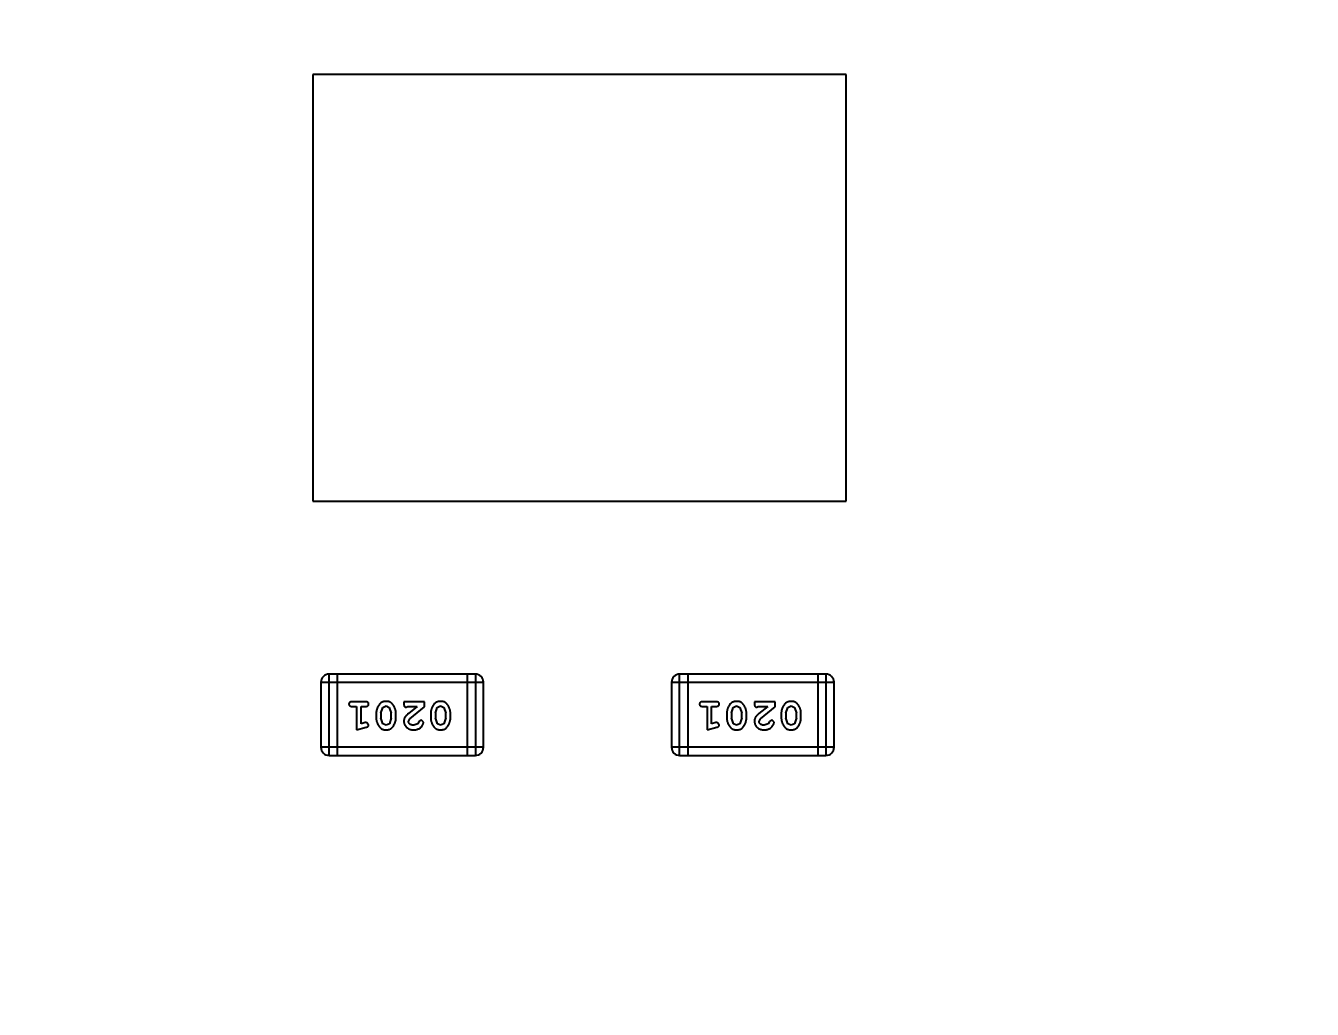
# Model space of a CAD drawing. Header units: inches. Extents: x 246 to 500, y -220 to -17.
# Drawn here: x 465.963 to 470.789, y -102.513 to -98.826 of the extents above; entities that cross this region are included whole.
import ezdxf

# ---------------------------------------------------------------- set-up
doc = ezdxf.new("R2010")
doc.units = ezdxf.units.IN
doc.header["$LTSCALE"] = 1.21
doc.header["$MEASUREMENT"] = 0
doc.header["$PDMODE"] = 3
doc.header["$PDSIZE"] = 0.3125
doc.layers.get('0').update_dxf_attribs({"linetype": 'CONTINUOUS'})
doc.layers.get('Defpoints').update_dxf_attribs({"linetype": 'CONTINUOUS'})
doc.layers.add('DIM', color=3, linetype='CONTINUOUS')
doc.styles.get("Standard").update_dxf_attribs({"font": 'txt', "width": 0.8})
doc.dimstyles.get("Standard").update_dxf_attribs({"dimtxt": 0.15625, "dimasz": 0.1875, "dimexe": 0.125, "dimexo": 0.0625, "dimgap": 0.09, "dimtad": 0, "dimtih": 1, "dimtoh": 1, "dimzin": 4, "dimdsep": 46, "dimtxsty": 'Standard', "dimblk": '_FILLED', "dimblk1": '_FILLED', "dimblk2": '_FILLED', "dimcen": 0.09, "dimazin": 1, "dimtp": 0.01, "dimtm": 0.01, "dimtfac": 1, "dimtofl": 0, "dimtmove": 0, "dimatfit": 3, "dimldrblk": '_FILLED', "dimfxl": 1, "dimtolj": 1, "dimtzin": 4, "dimarcsym": 0})

# ---------------------------------------------------------------- blocks, each defined once
blk = doc.blocks.new('_FILLED')
at = {"color": 0, "linetype": 'ByBlock'}
blk.add_solid([(0, 0), (-1, 0.1667), (-1, -0.1667)], dxfattribs=at)
blk = doc.blocks.new('*D60')
at = {"layer": 'Defpoints', "color": 0}
for p in [(481.9401, -91.8581), (457.6897, -127.8567), (492.1011, -127.8567)]:
    blk.add_point(p, dxfattribs=at)
at = {"layer": 'DIM', "color": 0, "lineweight": -2}
for p, q in [((482.0026, -91.8581), (492.2261, -91.8581)), ((492.1011, -93.8581), (492.1011, -106.8341)), ((492.1011, -125.8567), (492.1011, -112.8807)), ((457.7522, -127.8567), (492.2261, -127.8567))]:
    blk.add_line(p, q, dxfattribs=at)
at = {"layer": 'DIM', "color": 0, "lineweight": -2, "xscale": 2, "yscale": 2, "zscale": 2}
for p, rotation in [((492.1011, -91.8581), 90), ((492.1011, -127.8567), 270)]:
    blk.add_blockref('_FILLED', p, dxfattribs=dict(at, rotation=rotation))
at = {"layer": 'DIM', "color": 0, "insert": (492.1011, -109.8574), "char_height": 2, "attachment_point": 5, "rotation": 90}
blk.add_mtext('\\A1;36.00', dxfattribs=at)

msp = doc.modelspace()

# ---------------------------------------------------------------- linework, layer by layer
at = {"color": 7, "linetype": 'Continuous'}
for p, q in [((467.0401, -99.0087), (467.0401, -100.6087)), ((469.0401, -99.0087), (467.0401, -99.0087)), ((469.0401, -100.6087), (469.0401, -99.0087)), ((467.0401, -100.6087), (469.0401, -100.6087)), ((467.0703, -101.2871), (467.0703, -101.5309)), ((467.0703, -101.2871), (467.6799, -101.2871)), ((467.1008, -101.5614), (467.1008, -101.2566)), ((467.6494, -101.2566), (467.1008, -101.2566)), ((467.1313, -101.2566), (467.1313, -101.5614)), ((467.6189, -101.2566), (467.6189, -101.5614)), ((467.6494, -101.2566), (467.6494, -101.5614)), ((467.6799, -101.5309), (467.6799, -101.2871)), ((468.3853, -101.2871), (468.3853, -101.5309)), ((468.3853, -101.2871), (468.9949, -101.2871)), ((468.4158, -101.5614), (468.4158, -101.2566)), ((468.9644, -101.2566), (468.4158, -101.2566)), ((468.4463, -101.2566), (468.4463, -101.5614)), ((468.9339, -101.2566), (468.9339, -101.5614)), ((468.9644, -101.2566), (468.9644, -101.5614)), ((468.9949, -101.5309), (468.9949, -101.2871)), ((467.2382, -101.3602), (467.1863, -101.3602)), ((467.1863, -101.3775), (467.2036, -101.3775)), ((467.2036, -101.3775), (467.2036, -101.4656)), ((467.2209, -101.4425), (467.2209, -101.3775)), ((467.2209, -101.3775), (467.2382, -101.3775)), ((467.2949, -101.4035), (467.3021, -101.3818)), ((467.3021, -101.3818), (467.3144, -101.376)), ((467.3144, -101.376), (467.3266, -101.3812)), ((467.3266, -101.3812), (467.3342, -101.4035)), ((467.3814, -101.3602), (467.3814, -101.3681)), ((467.4585, -101.3602), (467.3814, -101.3602)), ((467.39, -101.3807), (467.3956, -101.3775)), ((467.3956, -101.3775), (467.4317, -101.3775)), ((467.4317, -101.3775), (467.3982, -101.4046)), ((467.4035, -101.4241), (467.4585, -101.3791)), ((467.4585, -101.3791), (467.4585, -101.3602)), ((467.4994, -101.4035), (467.5066, -101.3818)), ((467.5066, -101.3818), (467.5189, -101.376)), ((467.5189, -101.376), (467.5311, -101.3812)), ((467.5311, -101.3812), (467.5387, -101.4035)), ((468.5532, -101.3602), (468.5013, -101.3602)), ((468.5013, -101.3775), (468.5186, -101.3775)), ((468.5186, -101.3775), (468.5186, -101.4656)), ((468.5359, -101.4425), (468.5359, -101.3775)), ((468.5359, -101.3775), (468.5532, -101.3775)), ((468.6099, -101.4035), (468.6171, -101.3818)), ((468.6171, -101.3818), (468.6294, -101.376)), ((468.6294, -101.376), (468.6416, -101.3812)), ((468.6416, -101.3812), (468.6492, -101.4035)), ((468.6964, -101.3602), (468.6964, -101.3681)), ((468.7735, -101.3602), (468.6964, -101.3602)), ((468.705, -101.3807), (468.7106, -101.3775)), ((468.7106, -101.3775), (468.7467, -101.3775)), ((468.7467, -101.3775), (468.7132, -101.4046)), ((468.7185, -101.4241), (468.7735, -101.3791)), ((468.7735, -101.3791), (468.7735, -101.3602)), ((468.8144, -101.4035), (468.8216, -101.3818)), ((468.8216, -101.3818), (468.8339, -101.376)), ((468.8339, -101.376), (468.8461, -101.3812)), ((468.8461, -101.3812), (468.8537, -101.4035)), ((467.2359, -101.4383), (467.2209, -101.4425)), ((467.2414, -101.4373), (467.2359, -101.4383)), ((467.2492, -101.4466), (467.2414, -101.4373)), ((467.2776, -101.4033), (467.2776, -101.421)), ((467.2949, -101.4035), (467.2949, -101.4207)), ((467.3024, -101.443), (467.2949, -101.4207)), ((467.3146, -101.4483), (467.3024, -101.443)), ((467.3269, -101.4425), (467.3146, -101.4483)), ((467.3342, -101.4207), (467.3269, -101.4425)), ((467.3342, -101.4207), (467.3342, -101.4035)), ((467.3515, -101.421), (467.3515, -101.4033)), ((467.3987, -101.4338), (467.4035, -101.4241)), ((467.4331, -101.4429), (467.4182, -101.4483)), ((467.438, -101.4344), (467.4331, -101.4429)), ((467.4465, -101.4279), (467.438, -101.4344)), ((467.4553, -101.4363), (467.4465, -101.4279)), ((467.4821, -101.4033), (467.4821, -101.421)), ((467.4994, -101.4035), (467.4994, -101.4207)), ((467.507, -101.443), (467.4994, -101.4207)), ((467.5191, -101.4483), (467.507, -101.443)), ((467.5315, -101.4425), (467.5191, -101.4483)), ((467.5387, -101.4207), (467.5315, -101.4425)), ((467.5387, -101.4207), (467.5387, -101.4035)), ((467.556, -101.421), (467.556, -101.4033)), ((468.551, -101.4383), (468.5359, -101.4425)), ((468.5564, -101.4373), (468.551, -101.4383)), ((468.5643, -101.4466), (468.5564, -101.4373)), ((468.5926, -101.4033), (468.5926, -101.421)), ((468.6099, -101.4035), (468.6099, -101.4207)), ((468.6174, -101.443), (468.6099, -101.4207)), ((468.6296, -101.4483), (468.6174, -101.443)), ((468.6419, -101.4425), (468.6296, -101.4483)), ((468.6492, -101.4207), (468.6419, -101.4425)), ((468.6492, -101.4207), (468.6492, -101.4035)), ((468.6665, -101.421), (468.6665, -101.4033)), ((468.7137, -101.4338), (468.7185, -101.4241)), ((468.7481, -101.4429), (468.7332, -101.4483)), ((468.753, -101.4344), (468.7481, -101.4429)), ((468.7615, -101.4279), (468.753, -101.4344)), ((468.7703, -101.4363), (468.7615, -101.4279)), ((468.7971, -101.4033), (468.7971, -101.421)), ((468.8144, -101.4035), (468.8144, -101.4207)), ((468.822, -101.443), (468.8144, -101.4207)), ((468.8341, -101.4483), (468.822, -101.443)), ((468.8465, -101.4425), (468.8341, -101.4483)), ((468.8537, -101.4207), (468.8465, -101.4425)), ((468.8537, -101.4207), (468.8537, -101.4035)), ((468.871, -101.421), (468.871, -101.4033)), ((467.2036, -101.4656), (467.2402, -101.4557)), ((468.5186, -101.4656), (468.5552, -101.4557)), ((467.6799, -101.5309), (467.0703, -101.5309)), ((468.9949, -101.5309), (468.3853, -101.5309)), ((467.1008, -101.5614), (467.6494, -101.5614)), ((468.4158, -101.5614), (468.9644, -101.5614))]:
    msp.add_line(p, q, dxfattribs=at)
for centre, start, end in [((467.1008, -101.2871), 89.9999, 179.9999), ((467.6494, -101.2871), 359.9999, 89.9999), ((468.4158, -101.2871), 89.9999, 179.9999), ((468.9644, -101.2871), 359.9999, 89.9999), ((467.1008, -101.5309), 179.9999, 269.9999), ((467.6494, -101.5309), 269.9999, 359.9999), ((468.4158, -101.5309), 179.9999, 269.9999), ((468.9644, -101.5309), 269.9999, 359.9999)]:
    msp.add_arc(centre, 0.0305, start, end, dxfattribs=at)
for points, knots in [([(467.1863, -101.3602), (467.1854, -101.3602), (467.1837, -101.3603), (467.1814, -101.3608), (467.1795, -101.3615), (467.1779, -101.3626), (467.1767, -101.3639), (467.1759, -101.3654), (467.1754, -101.3671), (467.1753, -101.3683), (467.1753, -101.3689)], [0, 0, 0, 0, 0.169012, 0.317488, 0.445429, 0.560977, 0.67065, 0.776666, 0.88492, 1, 1, 1, 1]), ([(467.1753, -101.3689), (467.1753, -101.3695), (467.1754, -101.3707), (467.1759, -101.3723), (467.1768, -101.3738), (467.1779, -101.3752), (467.1795, -101.3763), (467.1814, -101.377), (467.1837, -101.3775), (467.1854, -101.3775), (467.1863, -101.3775)], [0, 0, 0, 0, 0.11517, 0.223509, 0.328254, 0.438012, 0.553651, 0.682263, 0.830856, 1, 1, 1, 1]), ([(467.2492, -101.3689), (467.2492, -101.3683), (467.2492, -101.3671), (467.2486, -101.3654), (467.2478, -101.3639), (467.2467, -101.3625), (467.2451, -101.3615), (467.2431, -101.3608), (467.2408, -101.3603), (467.2391, -101.3602), (467.2382, -101.3602)], [0, 0, 0, 0, 0.115051, 0.223278, 0.329269, 0.437893, 0.554681, 0.682591, 0.83103, 1, 1, 1, 1]), ([(467.2382, -101.3775), (467.2391, -101.3775), (467.2408, -101.3775), (467.2431, -101.377), (467.2451, -101.3762), (467.2467, -101.3752), (467.2478, -101.3738), (467.2487, -101.3723), (467.2492, -101.3707), (467.2492, -101.3695), (467.2492, -101.3689)], [0, 0, 0, 0, 0.169102, 0.317658, 0.446239, 0.563118, 0.671828, 0.776546, 0.884858, 1, 1, 1, 1]), ([(467.3145, -101.3586), (467.313, -101.3587), (467.3102, -101.3588), (467.3061, -101.3595), (467.3023, -101.3606), (467.2987, -101.3622), (467.2954, -101.3642), (467.2923, -101.3667), (467.2895, -101.3697), (467.2871, -101.3731), (467.2849, -101.3767), (467.2829, -101.3803), (467.2813, -101.3841), (467.2799, -101.3878), (467.2789, -101.3916), (467.2781, -101.3955), (467.2777, -101.3994), (467.2776, -101.402), (467.2776, -101.4033)], [0, 0, 0, 0, 0.067217, 0.131051, 0.19272, 0.252824, 0.312745, 0.373449, 0.436041, 0.501494, 0.567761, 0.632087, 0.695096, 0.757109, 0.817993, 0.878657, 0.939311, 1, 1, 1, 1]), ([(467.3515, -101.4033), (467.3515, -101.4022), (467.3514, -101.4001), (467.3511, -101.3969), (467.3507, -101.3938), (467.35, -101.3907), (467.3491, -101.3876), (467.3479, -101.3846), (467.3467, -101.3817), (467.3452, -101.3788), (467.3436, -101.376), (467.342, -101.3735), (467.3404, -101.3712), (467.3387, -101.3691), (467.337, -101.3672), (467.3353, -101.3656), (467.3336, -101.3641), (467.3312, -101.3625), (467.3281, -101.3609), (467.3239, -101.3596), (467.3193, -101.3588), (467.3161, -101.3587), (467.3145, -101.3586)], [0, 0, 0, 0, 0.049886, 0.09882, 0.148132, 0.19689, 0.246038, 0.295176, 0.345305, 0.395692, 0.445312, 0.491875, 0.535813, 0.577009, 0.616081, 0.652689, 0.687585, 0.720206, 0.785062, 0.85223, 0.923759, 1, 1, 1, 1]), ([(467.3814, -101.3681), (467.3814, -101.3692), (467.3815, -101.3711), (467.3819, -101.3738), (467.3826, -101.3761), (467.3836, -101.3778), (467.3849, -101.3791), (467.3865, -101.38), (467.3882, -101.3806), (467.3894, -101.3806), (467.39, -101.3807)], [0, 0, 0, 0, 0.1844, 0.34094, 0.473574, 0.586824, 0.690029, 0.789175, 0.890445, 1, 1, 1, 1]), ([(467.519, -101.3586), (467.5175, -101.3587), (467.5147, -101.3588), (467.5106, -101.3595), (467.5068, -101.3606), (467.5032, -101.3622), (467.4999, -101.3642), (467.4968, -101.3667), (467.494, -101.3697), (467.4916, -101.3731), (467.4894, -101.3767), (467.4874, -101.3803), (467.4858, -101.3841), (467.4844, -101.3878), (467.4834, -101.3916), (467.4826, -101.3955), (467.4822, -101.3994), (467.4821, -101.402), (467.4821, -101.4033)], [0, 0, 0, 0, 0.067217, 0.131051, 0.19272, 0.252824, 0.312745, 0.373449, 0.436041, 0.501494, 0.567761, 0.632087, 0.695096, 0.757109, 0.817993, 0.878657, 0.939311, 1, 1, 1, 1]), ([(467.556, -101.4033), (467.556, -101.4022), (467.556, -101.4001), (467.5556, -101.3969), (467.5552, -101.3938), (467.5545, -101.3907), (467.5536, -101.3876), (467.5525, -101.3846), (467.5512, -101.3817), (467.5497, -101.3788), (467.5482, -101.376), (467.5465, -101.3735), (467.5449, -101.3712), (467.5432, -101.3691), (467.5415, -101.3672), (467.5398, -101.3656), (467.5381, -101.3641), (467.5357, -101.3625), (467.5326, -101.3609), (467.5284, -101.3596), (467.5238, -101.3588), (467.5206, -101.3587), (467.519, -101.3586)], [0, 0, 0, 0, 0.049886, 0.09882, 0.148132, 0.19689, 0.246038, 0.295176, 0.345305, 0.395692, 0.445312, 0.491875, 0.535813, 0.577009, 0.616081, 0.652689, 0.687585, 0.720206, 0.785062, 0.85223, 0.923759, 1, 1, 1, 1]), ([(468.5013, -101.3602), (468.5004, -101.3602), (468.4987, -101.3603), (468.4964, -101.3608), (468.4945, -101.3615), (468.4929, -101.3626), (468.4917, -101.3639), (468.4909, -101.3654), (468.4904, -101.3671), (468.4903, -101.3683), (468.4903, -101.3689)], [0, 0, 0, 0, 0.169012, 0.317488, 0.445429, 0.560977, 0.67065, 0.776666, 0.88492, 1, 1, 1, 1]), ([(468.4903, -101.3689), (468.4903, -101.3695), (468.4904, -101.3707), (468.4909, -101.3723), (468.4918, -101.3738), (468.4929, -101.3752), (468.4945, -101.3763), (468.4964, -101.377), (468.4987, -101.3775), (468.5004, -101.3775), (468.5013, -101.3775)], [0, 0, 0, 0, 0.11517, 0.223509, 0.328254, 0.438012, 0.553651, 0.682263, 0.830856, 1, 1, 1, 1]), ([(468.5643, -101.3689), (468.5642, -101.3683), (468.5642, -101.3671), (468.5636, -101.3654), (468.5628, -101.3639), (468.5617, -101.3625), (468.5601, -101.3615), (468.5581, -101.3608), (468.5558, -101.3603), (468.5541, -101.3602), (468.5532, -101.3602)], [0, 0, 0, 0, 0.115051, 0.223278, 0.329269, 0.437893, 0.554681, 0.682591, 0.83103, 1, 1, 1, 1]), ([(468.5532, -101.3775), (468.5541, -101.3775), (468.5558, -101.3775), (468.5581, -101.377), (468.5601, -101.3762), (468.5617, -101.3752), (468.5628, -101.3738), (468.5637, -101.3724), (468.5642, -101.3707), (468.5642, -101.3695), (468.5643, -101.3689)], [0, 0, 0, 0, 0.169102, 0.317658, 0.446239, 0.563118, 0.671828, 0.776546, 0.884858, 1, 1, 1, 1]), ([(468.6295, -101.3587), (468.628, -101.3587), (468.6252, -101.3588), (468.6211, -101.3595), (468.6173, -101.3606), (468.6137, -101.3622), (468.6104, -101.3642), (468.6073, -101.3667), (468.6045, -101.3697), (468.6021, -101.3731), (468.5999, -101.3767), (468.5979, -101.3803), (468.5963, -101.3841), (468.5949, -101.3878), (468.5939, -101.3916), (468.5931, -101.3955), (468.5927, -101.3994), (468.5926, -101.402), (468.5926, -101.4033)], [0, 0, 0, 0, 0.067217, 0.131051, 0.19272, 0.252824, 0.312745, 0.373449, 0.436041, 0.501494, 0.567761, 0.632087, 0.695096, 0.757109, 0.817993, 0.878657, 0.939311, 1, 1, 1, 1]), ([(468.6665, -101.4033), (468.6665, -101.4022), (468.6665, -101.4001), (468.6661, -101.3969), (468.6657, -101.3938), (468.665, -101.3907), (468.6641, -101.3876), (468.663, -101.3846), (468.6617, -101.3817), (468.6602, -101.3788), (468.6586, -101.376), (468.657, -101.3735), (468.6554, -101.3712), (468.6537, -101.3691), (468.652, -101.3672), (468.6503, -101.3656), (468.6486, -101.3641), (468.6462, -101.3625), (468.6431, -101.3609), (468.6389, -101.3596), (468.6343, -101.3588), (468.6311, -101.3587), (468.6295, -101.3587)], [0, 0, 0, 0, 0.049886, 0.09882, 0.148132, 0.19689, 0.246038, 0.295176, 0.345305, 0.395692, 0.445312, 0.491875, 0.535813, 0.577009, 0.616081, 0.652689, 0.687585, 0.720206, 0.785062, 0.85223, 0.923759, 1, 1, 1, 1]), ([(468.6964, -101.3681), (468.6964, -101.3692), (468.6965, -101.3711), (468.6969, -101.3738), (468.6976, -101.3761), (468.6986, -101.3778), (468.6999, -101.3791), (468.7015, -101.38), (468.7032, -101.3806), (468.7044, -101.3806), (468.705, -101.3807)], [0, 0, 0, 0, 0.1844, 0.34094, 0.473574, 0.586824, 0.690029, 0.789175, 0.890445, 1, 1, 1, 1]), ([(468.834, -101.3587), (468.8325, -101.3587), (468.8297, -101.3588), (468.8256, -101.3595), (468.8218, -101.3606), (468.8182, -101.3622), (468.8149, -101.3642), (468.8118, -101.3667), (468.809, -101.3697), (468.8066, -101.3731), (468.8044, -101.3767), (468.8024, -101.3803), (468.8008, -101.3841), (468.7994, -101.3878), (468.7984, -101.3916), (468.7976, -101.3955), (468.7972, -101.3994), (468.7971, -101.402), (468.7971, -101.4033)], [0, 0, 0, 0, 0.067217, 0.131051, 0.19272, 0.252824, 0.312745, 0.373449, 0.436041, 0.501494, 0.567761, 0.632087, 0.695096, 0.757109, 0.817993, 0.878657, 0.939311, 1, 1, 1, 1]), ([(468.871, -101.4033), (468.871, -101.4022), (468.871, -101.4001), (468.8707, -101.3969), (468.8702, -101.3938), (468.8695, -101.3907), (468.8686, -101.3876), (468.8675, -101.3846), (468.8662, -101.3817), (468.8647, -101.3788), (468.8632, -101.376), (468.8615, -101.3735), (468.8599, -101.3712), (468.8582, -101.3691), (468.8565, -101.3672), (468.8548, -101.3656), (468.8531, -101.3641), (468.8507, -101.3625), (468.8476, -101.3609), (468.8434, -101.3596), (468.8388, -101.3588), (468.8356, -101.3587), (468.834, -101.3587)], [0, 0, 0, 0, 0.049886, 0.09882, 0.148132, 0.19689, 0.246038, 0.295176, 0.345305, 0.395692, 0.445312, 0.491875, 0.535813, 0.577009, 0.616081, 0.652689, 0.687585, 0.720206, 0.785062, 0.85223, 0.923759, 1, 1, 1, 1]), ([(467.2776, -101.421), (467.2776, -101.4221), (467.2776, -101.4242), (467.2779, -101.4274), (467.2785, -101.4306), (467.2791, -101.4337), (467.28, -101.4367), (467.2812, -101.4397), (467.2824, -101.4427), (467.2839, -101.4456), (467.2856, -101.4483), (467.2872, -101.4509), (467.2888, -101.4532), (467.2905, -101.4553), (467.2922, -101.4571), (467.2939, -101.4588), (467.2957, -101.4602), (467.298, -101.4618), (467.3012, -101.4634), (467.3054, -101.4647), (467.3099, -101.4655), (467.3131, -101.4656), (467.3147, -101.4656)], [0, 0, 0, 0, 0.049855, 0.099516, 0.148482, 0.19758, 0.246804, 0.296268, 0.346517, 0.397047, 0.446826, 0.49336, 0.537801, 0.579207, 0.617974, 0.654833, 0.689171, 0.722088, 0.786392, 0.853518, 0.924186, 1, 1, 1, 1]), ([(467.3147, -101.4656), (467.3161, -101.4656), (467.319, -101.4655), (467.323, -101.4648), (467.3269, -101.4637), (467.3305, -101.4621), (467.3337, -101.46), (467.3368, -101.4575), (467.3396, -101.4545), (467.342, -101.4512), (467.3442, -101.4476), (467.3462, -101.4439), (467.3478, -101.4402), (467.3492, -101.4364), (467.3502, -101.4326), (467.351, -101.4288), (467.3514, -101.4249), (467.3515, -101.4223), (467.3515, -101.421)], [0, 0, 0, 0, 0.06692, 0.130834, 0.19258, 0.252759, 0.312631, 0.373411, 0.436359, 0.501894, 0.568244, 0.632472, 0.69556, 0.757163, 0.818592, 0.878885, 0.939235, 1, 1, 1, 1]), ([(467.3982, -101.4046), (467.3973, -101.4053), (467.3956, -101.4068), (467.3932, -101.409), (467.3911, -101.4112), (467.3892, -101.4131), (467.3876, -101.415), (467.3863, -101.4168), (467.3851, -101.4184), (467.384, -101.4205), (467.383, -101.423), (467.382, -101.4262), (467.3815, -101.4295), (467.3814, -101.4317), (467.3814, -101.4329)], [0, 0, 0, 0, 0.103002, 0.197728, 0.285279, 0.365235, 0.437224, 0.502446, 0.560545, 0.611446, 0.707576, 0.80349, 0.900532, 1, 1, 1, 1]), ([(467.3814, -101.4329), (467.3814, -101.434), (467.3815, -101.4362), (467.382, -101.4394), (467.3828, -101.4425), (467.3839, -101.4455), (467.3854, -101.4483), (467.3872, -101.4511), (467.3893, -101.4536), (467.3917, -101.4561), (467.3943, -101.4583), (467.3972, -101.4603), (467.4002, -101.4619), (467.4034, -101.4633), (467.4068, -101.4643), (467.4104, -101.4651), (467.4142, -101.4655), (467.4168, -101.4656), (467.4181, -101.4656)], [0, 0, 0, 0, 0.060981, 0.120256, 0.178148, 0.236115, 0.293993, 0.352864, 0.413358, 0.476056, 0.539296, 0.602396, 0.665116, 0.728325, 0.792919, 0.859317, 0.928302, 1, 1, 1, 1]), ([(467.4182, -101.4483), (467.4168, -101.4483), (467.4141, -101.4482), (467.4103, -101.4473), (467.4069, -101.446), (467.404, -101.444), (467.4017, -101.4418), (467.3999, -101.4393), (467.3989, -101.4366), (467.3988, -101.4347), (467.3987, -101.4338)], [0, 0, 0, 0, 0.156344, 0.299348, 0.4327, 0.561, 0.682299, 0.791883, 0.89611, 1, 1, 1, 1]), ([(467.4181, -101.4656), (467.4198, -101.4656), (467.4231, -101.4654), (467.4281, -101.4646), (467.4328, -101.4632), (467.4373, -101.4612), (467.4414, -101.4588), (467.4451, -101.4559), (467.4482, -101.4526), (467.4508, -101.4491), (467.4527, -101.4455), (467.4542, -101.4422), (467.4551, -101.4391), (467.4553, -101.4372), (467.4553, -101.4363)], [0, 0, 0, 0, 0.098286, 0.193983, 0.289056, 0.384352, 0.477435, 0.566197, 0.652355, 0.737986, 0.818188, 0.887401, 0.94802, 1, 1, 1, 1]), ([(467.4821, -101.421), (467.4821, -101.4221), (467.4821, -101.4242), (467.4824, -101.4274), (467.483, -101.4306), (467.4836, -101.4337), (467.4846, -101.4367), (467.4857, -101.4397), (467.487, -101.4427), (467.4885, -101.4456), (467.4901, -101.4483), (467.4917, -101.4509), (467.4934, -101.4532), (467.495, -101.4553), (467.4967, -101.4571), (467.4984, -101.4588), (467.5002, -101.4602), (467.5025, -101.4618), (467.5057, -101.4634), (467.5099, -101.4647), (467.5144, -101.4655), (467.5176, -101.4656), (467.5192, -101.4656)], [0, 0, 0, 0, 0.049855, 0.099516, 0.148482, 0.19758, 0.246804, 0.296268, 0.346517, 0.397047, 0.446826, 0.49336, 0.537801, 0.579207, 0.617974, 0.654833, 0.689171, 0.722088, 0.786392, 0.853518, 0.924186, 1, 1, 1, 1]), ([(467.5192, -101.4656), (467.5207, -101.4656), (467.5235, -101.4655), (467.5275, -101.4648), (467.5314, -101.4637), (467.535, -101.4621), (467.5383, -101.46), (467.5413, -101.4575), (467.5441, -101.4545), (467.5466, -101.4512), (467.5488, -101.4476), (467.5507, -101.4439), (467.5523, -101.4402), (467.5537, -101.4364), (467.5547, -101.4326), (467.5555, -101.4288), (467.5559, -101.4249), (467.556, -101.4223), (467.556, -101.421)], [0, 0, 0, 0, 0.06692, 0.130834, 0.19258, 0.252759, 0.312631, 0.373411, 0.436359, 0.501894, 0.568244, 0.632472, 0.69556, 0.757163, 0.818592, 0.878885, 0.939235, 1, 1, 1, 1]), ([(468.5926, -101.421), (468.5926, -101.4221), (468.5926, -101.4242), (468.5929, -101.4274), (468.5935, -101.4306), (468.5941, -101.4337), (468.595, -101.4367), (468.5962, -101.4397), (468.5975, -101.4427), (468.599, -101.4456), (468.6006, -101.4483), (468.6022, -101.4509), (468.6038, -101.4532), (468.6055, -101.4553), (468.6072, -101.4571), (468.6089, -101.4588), (468.6107, -101.4602), (468.613, -101.4618), (468.6162, -101.4634), (468.6204, -101.4647), (468.6249, -101.4655), (468.6281, -101.4656), (468.6297, -101.4656)], [0, 0, 0, 0, 0.049855, 0.099516, 0.148482, 0.19758, 0.246804, 0.296268, 0.346517, 0.397047, 0.446826, 0.49336, 0.537801, 0.579207, 0.617974, 0.654833, 0.689171, 0.722088, 0.786392, 0.853518, 0.924186, 1, 1, 1, 1]), ([(468.6297, -101.4656), (468.6311, -101.4656), (468.634, -101.4655), (468.638, -101.4648), (468.6419, -101.4637), (468.6455, -101.4621), (468.6487, -101.46), (468.6518, -101.4575), (468.6546, -101.4546), (468.657, -101.4512), (468.6592, -101.4476), (468.6612, -101.4439), (468.6628, -101.4402), (468.6642, -101.4364), (468.6652, -101.4326), (468.666, -101.4288), (468.6664, -101.4249), (468.6665, -101.4223), (468.6665, -101.421)], [0, 0, 0, 0, 0.06692, 0.130834, 0.19258, 0.252759, 0.312631, 0.373411, 0.436359, 0.501894, 0.568244, 0.632472, 0.69556, 0.757163, 0.818592, 0.878885, 0.939235, 1, 1, 1, 1]), ([(468.7132, -101.4046), (468.7123, -101.4053), (468.7106, -101.4068), (468.7082, -101.409), (468.7061, -101.4112), (468.7042, -101.4131), (468.7026, -101.415), (468.7013, -101.4168), (468.7001, -101.4184), (468.699, -101.4205), (468.698, -101.423), (468.697, -101.4262), (468.6965, -101.4295), (468.6964, -101.4317), (468.6964, -101.4329)], [0, 0, 0, 0, 0.103002, 0.197728, 0.285279, 0.365235, 0.437224, 0.502446, 0.560545, 0.611446, 0.707576, 0.80349, 0.900532, 1, 1, 1, 1]), ([(468.6964, -101.4329), (468.6964, -101.434), (468.6965, -101.4362), (468.697, -101.4394), (468.6978, -101.4425), (468.6989, -101.4455), (468.7004, -101.4483), (468.7022, -101.4511), (468.7043, -101.4536), (468.7067, -101.4561), (468.7093, -101.4583), (468.7122, -101.4603), (468.7152, -101.4619), (468.7184, -101.4633), (468.7218, -101.4643), (468.7254, -101.4651), (468.7292, -101.4655), (468.7318, -101.4656), (468.7331, -101.4656)], [0, 0, 0, 0, 0.060981, 0.120256, 0.178148, 0.236115, 0.293993, 0.352864, 0.413358, 0.476056, 0.539296, 0.602396, 0.665116, 0.728325, 0.792919, 0.859317, 0.928302, 1, 1, 1, 1]), ([(468.7332, -101.4483), (468.7318, -101.4483), (468.7291, -101.4482), (468.7253, -101.4473), (468.7219, -101.446), (468.719, -101.444), (468.7167, -101.4418), (468.7149, -101.4393), (468.7139, -101.4366), (468.7138, -101.4347), (468.7137, -101.4338)], [0, 0, 0, 0, 0.156344, 0.299348, 0.4327, 0.561, 0.682299, 0.791883, 0.89611, 1, 1, 1, 1]), ([(468.7331, -101.4656), (468.7348, -101.4656), (468.7381, -101.4654), (468.7431, -101.4646), (468.7478, -101.4632), (468.7523, -101.4612), (468.7564, -101.4588), (468.7601, -101.4559), (468.7632, -101.4526), (468.7658, -101.4491), (468.7677, -101.4455), (468.7692, -101.4422), (468.7701, -101.4391), (468.7703, -101.4372), (468.7703, -101.4363)], [0, 0, 0, 0, 0.098286, 0.193983, 0.289056, 0.384352, 0.477435, 0.566197, 0.652355, 0.737986, 0.818188, 0.887401, 0.94802, 1, 1, 1, 1]), ([(468.7971, -101.421), (468.7971, -101.4221), (468.7971, -101.4242), (468.7974, -101.4274), (468.798, -101.4306), (468.7986, -101.4337), (468.7996, -101.4367), (468.8007, -101.4397), (468.802, -101.4427), (468.8035, -101.4456), (468.8051, -101.4483), (468.8067, -101.4509), (468.8084, -101.4532), (468.81, -101.4553), (468.8117, -101.4571), (468.8134, -101.4588), (468.8152, -101.4602), (468.8175, -101.4618), (468.8207, -101.4634), (468.8249, -101.4647), (468.8294, -101.4655), (468.8326, -101.4656), (468.8342, -101.4656)], [0, 0, 0, 0, 0.049855, 0.099516, 0.148482, 0.19758, 0.246804, 0.296268, 0.346517, 0.397047, 0.446826, 0.49336, 0.537801, 0.579207, 0.617974, 0.654833, 0.689171, 0.722088, 0.786392, 0.853518, 0.924186, 1, 1, 1, 1]), ([(468.8342, -101.4656), (468.8357, -101.4656), (468.8385, -101.4655), (468.8425, -101.4648), (468.8464, -101.4637), (468.85, -101.4621), (468.8533, -101.46), (468.8563, -101.4575), (468.8591, -101.4546), (468.8616, -101.4512), (468.8638, -101.4476), (468.8657, -101.4439), (468.8673, -101.4402), (468.8687, -101.4364), (468.8697, -101.4326), (468.8705, -101.4288), (468.8709, -101.4249), (468.871, -101.4223), (468.871, -101.421)], [0, 0, 0, 0, 0.06692, 0.130834, 0.19258, 0.252759, 0.312631, 0.373411, 0.436359, 0.501894, 0.568244, 0.632472, 0.69556, 0.757163, 0.818592, 0.878885, 0.939235, 1, 1, 1, 1]), ([(467.2402, -101.4557), (467.2411, -101.4555), (467.2426, -101.455), (467.2447, -101.4542), (467.2463, -101.4533), (467.2475, -101.4522), (467.2483, -101.451), (467.2489, -101.4497), (467.2492, -101.4482), (467.2492, -101.4471), (467.2492, -101.4466)], [0, 0, 0, 0, 0.187321, 0.344927, 0.475328, 0.579604, 0.674244, 0.773631, 0.882025, 1, 1, 1, 1]), ([(468.5552, -101.4557), (468.5561, -101.4555), (468.5576, -101.455), (468.5597, -101.4542), (468.5613, -101.4533), (468.5625, -101.4522), (468.5633, -101.4511), (468.5639, -101.4497), (468.5642, -101.4482), (468.5642, -101.4471), (468.5643, -101.4466)], [0, 0, 0, 0, 0.187321, 0.344927, 0.475328, 0.579604, 0.674244, 0.773631, 0.882025, 1, 1, 1, 1])]:
    msp.add_open_spline(points, degree=3, knots=knots, dxfattribs=at)

# ---------------------------------------------------------------- dimensions: what is measured, and where the dimension line sits
at = {"layer": 'DIM'}
dim = msp.add_linear_dim(base=(492.1011, -127.8567), p1=(481.9401, -91.8581), p2=(457.6897, -127.8567), angle=90, dimstyle='Standard', override={"dimtxt": 2, "dimasz": 2, "dimtih": 0, "dimtoh": 0, "dimzin": 0, "dimcen": 0.198, "dimadec": 0, "dimazin": 0, "dimtp": 0, "dimtm": 0, "dimtdec": 4, "dimtzin": 0}, dxfattribs=at)
dim.commit()
dim.dimension.update_dxf_attribs({"geometry": '*D60', "text_midpoint": (492.1011, -109.8574)})

doc.saveas('drawing.dxf')
